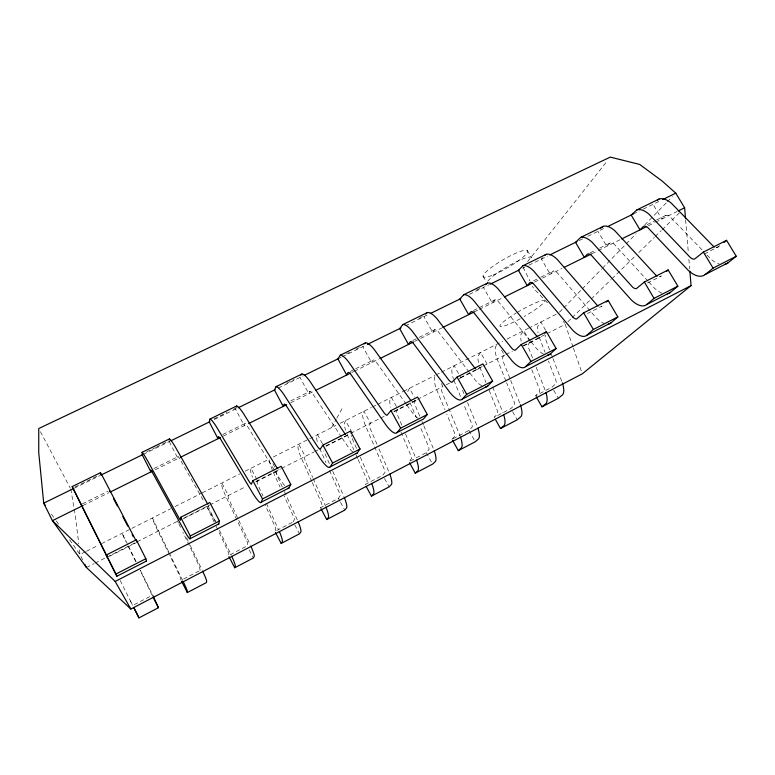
<?xml version="1.0" encoding="UTF-8"?>
<svg xmlns="http://www.w3.org/2000/svg" width="775" height="775" viewBox="0 0 775 775"><rect width="100%" height="100%" fill="white"/><g stroke="black" fill="none" stroke-linecap="round" stroke-linejoin="round"><path stroke-width="0.58" stroke-dasharray="3.88 2.91" d="M208.708 505.426L208.572 506.453A6.83 0.591 63.2 0 0 210.722 511.878L215.353 521.633M200.134 570.371L199.475 566.651L182.968 532.367M407.708 391.608L409.52 388.275L414.431 397.158M257.474 480.665L257.067 481.808A6.762 0.882 63.2 0 0 258.986 487.291L262.967 495.923M269.719 459.837L269.623 461.358A20.867 3.071 63.1 0 0 272.267 469.824M434.94 376.573L434.368 378.142A20.131 5.909 62.9 0 0 436.441 389.166L444.937 409.694M276.694 470.9L276.2 472.091A6.733 0.988 63.1 0 0 278.022 477.594L282.449 487.291M331.593 427.597L336.253 419.159M336.834 418.103L342.666 407.553M293.221 521.914L294.432 519.453A6.433 0.911 62.9 0 0 293.376 516.247L283.999 495.709M326.023 446.303L347.868 435.201L349.137 433.186M312.286 482.496L321.005 501.9A6.394 1.066 62.8 0 1 321.983 505.126L320.453 507.741L338.433 498.383L340.167 495.661A6.365 1.162 62.8 0 0 339.247 492.425L328.939 469.224M394.165 411.68L414.141 401.537L415.536 399.745M416.068 400.113L414.867 401.644A6.539 1.763 62.9 0 0 416.039 407.282L420.157 417.086M527.591 261.64L607.3 160.871M542.645 257.571L541.434 259.053L550.269 274.272L552.759 271.405A8.651 3.584 63.8 0 1 558.407 274.108L596.256 317.915A28.016 12.197 62.9 0 0 604.655 323.63M459.304 379.062L460.708 377.444L459.071 374.519M496.349 345.437L495.37 347.336A19.859 6.917 62.8 0 0 496.92 358.457L506.114 381.562M460.447 378.016L478.543 368.823L480.016 367.185M530.352 342.075L528.618 343.848A6.374 2.364 62.7 0 0 529.277 349.603L532.725 358.428M559.502 312.16L562.873 308.712M563.716 307.849L581.405 289.743M582.248 288.881L601.632 269.051M602.475 268.189L636.178 233.692M644.597 225.07L666.51 202.653M667.352 201.791L672.4 196.608M401.014 432.237L410.798 455.264A6.268 1.54 62.5 0 1 411.525 458.548L408.968 461.668L426.269 452.658L429.021 449.452A6.248 1.637 62.5 0 0 428.352 446.158L420.06 426.453M567.823 321.828L571.282 318.448M572.144 317.605L590.317 299.867M591.18 299.024L611.078 279.591M611.95 278.748L635.306 255.934M638.765 252.563L654.342 237.353M655.204 236.511L661.259 230.592M662.121 229.749L679.433 212.854M451.98 439.28L455.022 435.928A6.21 1.763 62.4 0 0 454.421 432.615L446.739 414.063M453.046 438.728L468.962 430.435L472.188 426.996A6.181 1.86 62.3 0 0 471.636 423.673L463.847 404.637M704.446 254.074L720.692 245.268M199.068 570.923L181.069 580.291L180.129 576.697L169.638 555.142M292.204 522.437L274.892 531.456L275.881 529.102A6.452 0.814 63 0 0 274.776 525.915L265.273 505.329M86.451 567.513L93.998 563.687M95.073 563.134L105.855 557.661M106.94 557.109L136.051 542.326M137.127 541.773L177.029 521.517M184.576 517.681L208.301 505.629M209.744 504.903L246.043 486.468M255.75 481.537L280.55 468.943M281.625 468.391L313.972 451.961M314.669 451.612L318.293 449.771M325.839 445.935L349.564 433.893M350.639 433.341L379.75 418.558M380.835 418.006L384.071 416.369M393.768 411.438L416.417 399.939M417.493 399.387L442.293 386.793M446.09 384.865L449.849 382.957M460.631 377.483L482.195 366.536M483.271 365.984L504.835 355.028M505.92 354.485L512.391 351.201M523.173 345.718L545.813 334.219M546.898 333.676L565.227 324.367L572.987 346.842M109.556 556.256L135.964 542.839M182.832 519.037L209.395 505.542M256.079 481.827L279.649 469.853L279.126 470.096A9.591 1.434 63.3 0 1 278.506 469.669M523.571 345.95L541.163 337.018L539.913 337.629A9.058 3.449 63 0 1 538.857 337.464M587.363 313.546L602.068 306.077L600.664 306.764A8.932 3.885 62.9 0 1 599.521 306.658M647.435 283.03L661.327 275.978L659.777 276.743A8.816 4.301 62.9 0 1 658.547 276.685M85.395 551.81L79.999 554.542L69.537 539.72M86.471 551.267L98.357 545.28M101.651 543.614L130.743 528.928M131.828 528.385L170.703 508.778M175.014 506.598L202.013 492.978M202.217 492.871L239.804 473.903M245.2 471.181L269.109 459.12M273.284 457.017L335.895 425.427M340.196 423.257L371.409 407.505M372.484 406.962L376.786 404.792M377.861 404.25L403.136 391.501M403.688 391.22L434.901 375.468M435.976 374.926L440.588 372.601M441.363 372.213L502.704 341.262M507.005 339.092L528.066 328.464M528.531 328.232L556.508 314.108M83.032 505.494L108.791 492.745M155.271 469.747L179.277 457.87M223.268 436.102L247.603 424.061M290.702 402.729L314.834 390.784M351.705 372.543L353.875 371.467M354.291 371.264L378.81 359.125M414.596 341.417L441.711 327.999M474.242 311.899L478.582 309.748M479.386 309.351L502.442 297.949M534.576 282.042L538.761 279.969M542.558 278.089L562.078 268.431M591.838 253.706L597.864 250.722M598.242 250.528L620.639 239.446M648.346 225.738L654.594 222.648M655.64 222.125L677.03 211.546M719.006 246.673L717.321 247.506A8.699 4.689 62.8 0 1 716.003 247.516M82.247 503.963L108.18 491.137M153.944 468.507L178.095 456.562M222.725 434.494L245.026 423.47M290.751 400.859L310.116 391.288M350.416 371.361L354.601 369.287M355.647 368.764L373.443 359.968M412.755 340.535L418.074 337.9M419.139 337.377L435.085 329.491M473.457 310.513L495.099 299.809M533.52 280.812L539.846 277.683M540.902 277.169L553.553 270.911M590.056 252.853L595.442 250.199M599.743 248.068L610.516 242.74M647.135 224.634L655.534 220.487M656.58 219.964L666.025 215.295M75.136 486.942L97.912 475.772M146.727 451.835L155.397 447.582M156.482 447.049L169.502 440.665M213.977 418.858L226.998 412.484M233.498 409.287L236.753 407.698M286.653 383.228L294.248 379.508M346.309 353.981L349.564 352.383M356.074 349.196L359.329 347.597M418.984 318.351L424.409 315.687M476.48 290.16L481.895 287.496M74.138 488.25L100.207 475.463M143.297 454.324L169.706 441.372M214.229 419.537L237.034 408.347M278.302 388.11L303.287 375.856M337.91 358.873L341.155 357.285M342.24 356.752L366.265 344.962M405.364 325.791L429.253 314.069M469.437 294.364L488.986 284.774M522.65 268.266L524.82 267.201M528.879 265.215L547.625 256.012M579.119 240.57L583.468 238.438M587.808 236.307L605.188 227.782M633.252 214.016L639.501 210.955M643.192 209.143L660.571 200.618M478.543 368.823L477.468 369.346A9.184 2.993 63.1 0 1 476.509 369.123M414.141 401.537L413.23 401.973A9.31 2.509 63.1 0 1 412.377 401.692M347.868 435.201L347.142 435.54A9.445 1.986 63.2 0 1 346.406 435.192M702.053 249.86L671.353 218.114A8.428 4.33 63.9 0 0 665.047 215.876L661.889 219.034L653.044 204.309M707.033 255.014L711.179 259.305A27.27 14.696 62.8 0 0 719.5 264.12M547.47 302.793L533.52 288.281L532.483 286.188M647.997 281.141L615.612 245.743A8.544 3.962 63.9 0 0 609.625 243.282L606.786 246.305L597.942 231.338M648.811 282.022L654.478 288.222A27.638 13.485 62.9 0 0 663.293 293.589M530.449 341.039L499.681 303.209A8.767 3.177 63.7 0 0 494.402 300.264L492.28 302.977L483.445 287.496M531.195 341.959L536.445 348.421A28.404 10.831 63 0 0 544.408 354.485M469.175 372.145L439.386 333.105A8.883 2.751 63.7 0 0 434.484 329.888L432.75 332.436L423.925 316.684M469.902 373.095L474.988 379.76A28.811 9.387 63.1 0 0 482.476 386.212M406.197 404.114L377.454 363.804A9 2.296 63.6 0 0 372.949 360.317L371.622 362.681L362.816 346.657M406.904 405.102L411.806 411.98A29.218 7.857 63.1 0 0 418.8 418.829M51.402 514.028L55.587 519.957M56.284 520.945L59.074 524.898M341.552 437.158L313.807 395.357A9.126 1.821 63.6 0 0 309.738 391.578L308.828 393.758L300.041 377.444M342.211 438.146L346.842 445.112A29.644 6.239 63.2 0 0 353.303 452.377M274.302 469.95L248.387 427.79A9.252 1.318 63.5 0 0 244.764 423.712L244.309 425.688L235.552 409.084M274.941 470.977L279.998 479.202A30.07 4.514 63.2 0 0 285.897 486.913M527.291 250.373L531.272 257.242M563.435 321.267L564.626 323.33M545.648 330.295L540.873 322.003L537.957 325.829A19.666 7.595 62.7 0 0 538.015 332.688M529.761 341.029L523.793 330.615L521.013 334.383A19.743 7.324 62.7 0 0 521.188 341.213M553.718 390.232L558.32 398.263M483.048 276.142L486.409 282.013M501.512 349.961L504.496 355.212L502.878 356.926A6.413 2.228 62.8 0 0 503.643 362.652L510.241 379.256M181.108 461.144L204.116 501.783M487.078 364.047L480.519 352.451L478.107 356.054A19.937 6.636 62.8 0 0 478.543 362.816M512.585 411.68L517.187 419.808M458.529 373.55L454.16 365.752L451.961 369.258A20.053 6.21 62.8 0 0 453.501 379.188M468.962 430.435L475.278 441.76M441.324 383.518L442.961 386.454L441.634 388.043A6.5 1.908 62.9 0 0 442.68 393.71L460.156 436.054M426.269 452.658L432.586 464.118M384.487 478.466L389.069 486.903M352.073 432.615L345.534 420.563L344.284 423.644A20.528 4.388 63 0 0 345.611 430.164M322.458 443.794L317.556 434.678L316.568 437.642A20.654 3.904 63.1 0 0 318.079 444.114M338.433 498.383L340.002 501.318M340.525 502.297L344.72 510.134M272.897 463.712L275.067 467.819M294.791 524.888L299.508 533.81M40.436 431.723L70.234 488.008M256.932 479.628L250.964 468.274L250.577 470.977A20.944 2.722 63.2 0 0 252.543 477.313M249.221 549.921L253.406 557.961M169.25 441.595L177.988 458.509L177.959 456.746A9.377 0.775 63.5 0 1 180.071 459.333M130.413 600.877L132.738 605.449L152.191 595.326L140.101 570.322M120.222 580.543L132.602 605.285M136.177 561.865L122.101 533.297L125.841 541.512M140.401 570.39L153.092 595.965M127.943 545.803L135.867 561.778M82.683 559.947L79.999 554.542L79.457 549.833M523.115 267.288L529.877 280.938M168.718 551.848L152.452 517.981L153.004 520.257A21.38 0.92 63.3 0 0 157.703 530.691L169.115 554.077M169.241 552.904L182.716 580.533M186.533 537.743L189.681 544.263M190.204 545.348L202.265 570.352M177.339 520.722L178.357 522.815M178.86 523.861L180.914 528.114M219.461 530.303L231.289 555.239M214.191 522.108L206.508 505.91L211.207 514.29A30.525 2.683 63.3 0 0 216.506 522.457M216.254 526.458L227.618 550.405A6.52 0.552 63.1 0 1 228.867 553.553L228.441 555.627L247.138 545.9L247.787 543.711A6.491 0.659 63 0 0 246.595 540.543L225.748 496.145A21.08 2.199 63.2 0 1 221.718 485.547L221.834 482.97L228.334 495.457L228.092 496.533A6.801 0.707 63.2 0 0 230.146 501.987L238.264 519.298M238.778 520.374L250.441 545.261M266.455 503.479L278.399 529.373M284.406 491.592L297.668 520.674M273.197 472.052L280.046 487.058M311.802 481.42L301.213 457.831A20.741 3.575 63.1 0 1 297.9 447.068L298.724 444.182L305.243 456.397L304.604 457.667A6.694 1.153 63.1 0 0 306.29 463.198L312.713 477.516M313.207 478.611L325.558 506.153M329.336 463.586L324.948 453.695A6.665 1.259 63.1 0 1 323.737 450.759M332.746 471.278L343.964 496.562M319.707 448.434L325.994 462.588M347.171 434.494L353.817 449.703M356.229 455.216L357.672 458.519M358.157 459.623L366.343 478.359A6.326 1.308 62.7 0 1 367.185 481.614L365.132 484.482L382.772 475.308L385.02 472.333A6.307 1.405 62.6 0 0 384.226 469.069L365.306 425.281A20.45 4.698 63 0 1 362.584 414.402L363.998 411.244L370.537 423.237L369.559 424.661A6.597 1.521 63 0 0 370.944 430.261L377.076 444.482M356.481 448.347L352.654 439.58A6.626 1.414 63 0 1 351.986 438.049M360.307 457.114L370.828 481.236M378.965 448.861L389.35 472.934M401.808 425.146L398.108 416.417A6.558 1.666 63 0 1 396.858 410.789L397.963 409.307L391.423 397.41L389.767 400.675A20.324 5.163 63 0 0 390.784 407.282M405.519 433.874L415.7 457.88M421.978 421.445L423.353 424.71M423.809 425.795L433.864 449.752M410.023 402.583L416.378 417.686M462.539 390.319L463.896 393.652M467.528 402.545L477.516 427.015M453.888 380.312L461.096 397.924M479.802 367.147L485.973 382.482M489.122 390.29L497.211 410.392A6.152 1.986 62.2 0 1 497.695 413.734L494.198 417.299L510.861 408.628L514.542 404.967A6.132 2.063 62.2 0 0 514.106 401.624L506.559 382.676M492.629 386.967L502.868 412.474M510.677 380.36L520.345 404.715M536.174 367.253L545.658 391.54M531.805 369.694L539.206 388.585A6.093 2.189 62.1 0 1 539.574 391.947L535.632 395.734L551.994 387.219L556.111 383.344A6.074 2.277 62 0 0 555.782 379.973L548.477 361.121M549.611 349.787L546.201 340.971A6.345 2.451 62.7 0 1 545.619 335.207M551.306 354.194L552.585 357.498M553.011 358.602L562.369 382.831M539.148 337.028L545.038 352.247M573.374 347.975L581.531 371.574M70.796 489.064L75.311 515.627L78.788 543.953M685.613 219.761L688.384 253.28M688.878 259.267L689.673 268.847M517.342 312.344A25.662 3.536 -29.8 0 1 544.341 300.613A25.662 3.536 -29.8 0 1 524.094 316.578M520.287 318.699A25.662 3.536 -29.8 0 1 500.011 326.343A25.662 3.536 -29.8 0 1 516.382 312.916M351.482 436.645A6.626 1.414 63 0 1 351.172 435.453M487.804 281.199A25.778 4.427 -30.2 0 1 513.04 263.461A25.778 4.427 -30.2 0 1 531.727 258.317M493.268 274.922A25.759 4.592 -30.2 0 0 527.765 251.488A25.759 4.592 -30.2 0 0 495.225 264.692A25.759 4.592 -30.2 0 0 493.268 274.922"/><path stroke-width="1.16" d="M202.779 571.446A20.567 1.211 63.2 0 1 206.663 581.289L206.382 582.587L187.318 592.575L187.376 591.383A20.654 0.862 63.2 0 0 183.239 581.628M190.127 538.673L190.272 535.961L180.691 517.283L209.831 502.5L219.422 521.023L218.802 523.968L190.127 538.673A30.709 1.918 63.3 0 1 183.123 528.608L153.653 474.755A9.436 0.562 63.4 0 0 150.708 470.222L150.941 471.888L142.213 454.857L142.057 452.329L169.463 438.912A29.072 2.412 63.5 0 1 175.508 447.301L206.896 502.587A9.726 0.853 63.3 0 0 207.845 504.118M235.939 406.991L236.627 406.003A28.665 4.078 63.5 0 1 243.631 413.772L276.627 467.238A9.591 1.434 63.3 0 0 277.653 468.691M252.892 480.645L251.352 484.201A9.639 1.211 63.3 0 1 248.978 481.256L216.612 427.064A28.83 3.42 63.5 0 0 209.986 419.052L209.25 421.978L218.007 438.708L218.269 436.809A9.3 1.104 63.5 0 1 221.698 441.023L252.718 493.113A30.254 3.788 63.3 0 0 261.175 502.239L289.007 487.969L290.79 484.462L281.17 466.298L252.892 480.645L262.502 498.955L261.175 502.239M300.884 375.168L301.94 374.005A28.278 5.638 63.6 0 1 309.845 381.174L344.342 432.896A9.445 1.986 63.2 0 0 345.447 434.291M228.964 556.644L234.709 567.755L235.3 566.302A20.441 1.724 63.1 0 0 231.783 556.334M322.952 445.102L320.172 449.248A9.503 1.773 63.2 0 1 317.488 446.516L283.582 394.097A28.433 5.028 63.5 0 0 276.026 386.696L274.457 389.999L283.233 406.42L283.96 404.327A9.174 1.618 63.5 0 1 287.854 408.222L320.327 458.635A29.808 5.561 63.2 0 0 330.15 466.87L357.188 453.007L360.055 448.977L350.407 431.171L322.952 445.102L332.601 463.043L330.15 466.87M169.463 438.912L169.163 439.716M425.601 314.04L427.335 312.567A27.522 8.525 63.7 0 1 436.887 318.632L474.106 367.098A9.184 2.993 63.1 0 0 475.366 368.358M275.416 532.444L281.17 543.42L282.265 541.715A20.247 2.548 63 0 0 279.368 531.543M390.978 410.585L387.025 415.284A9.368 2.306 63.2 0 1 384.051 412.765L348.692 362.051A28.045 6.539 63.6 0 0 340.273 355.221L337.91 358.873L346.706 375.013L347.868 372.727A9.048 2.112 63.6 0 1 352.208 376.321L386.037 425.126A29.382 7.217 63.2 0 0 397.149 432.508L423.412 419.043L427.306 414.528L417.638 397.062L390.978 410.585L400.646 428.188L397.149 432.508M485.508 284.687L487.552 283.059A27.154 9.842 63.7 0 1 497.85 288.62L536.31 335.556A9.058 3.449 63 0 0 537.627 336.757M320.976 508.72L326.74 519.55L328.309 517.603A20.043 3.342 62.8 0 0 326.004 507.247M457.056 377.067L451.99 382.288A9.232 2.8 63.1 0 1 448.735 379.963L412.029 330.867A27.668 7.973 63.6 0 0 402.797 324.589L399.677 328.581L408.493 344.439L410.072 341.969A8.932 2.567 63.6 0 1 414.819 345.282L449.926 392.537A28.966 8.787 63.1 0 0 462.239 399.125L487.766 386.037L492.629 381.067L482.951 363.921L457.056 377.067L466.724 394.339L462.239 399.125M600.712 228.228L603.337 226.339A26.466 12.284 63.9 0 1 615.021 230.94L655.718 275.009A8.816 4.301 62.9 0 0 657.152 276.094M366.284 486.603L371.428 496.145L373.472 493.966A19.85 4.107 62.7 0 0 371.729 483.426M521.255 344.488L515.143 350.213A9.106 3.274 63 0 1 511.636 348.062L473.661 300.526A27.299 9.329 63.7 0 0 463.653 294.771L459.827 299.082L468.652 314.66L470.628 312.025A8.816 3.013 63.7 0 1 475.763 315.076L512.062 360.85A28.568 10.269 63 0 0 525.518 366.682L550.337 353.952L556.111 348.547L546.423 331.719L521.255 344.488L530.943 361.441L525.518 366.682M544.922 333.231L546.423 331.719M409.549 462.714L415.274 473.176L417.764 470.774A19.656 4.844 62.5 0 0 416.562 460.059M583.662 312.829L576.571 319.009A8.98 3.72 63 0 1 572.812 317.043L533.655 270.988A26.941 10.608 63.8 0 0 522.922 265.738L518.417 270.339L527.252 285.665L529.596 282.856A8.699 3.42 63.8 0 1 535.099 285.655L572.522 330.014A28.171 11.664 63 0 0 587.053 335.12L611.194 322.739L617.83 316.927L608.133 300.409L583.662 312.829L593.35 329.472L587.053 335.12M606.399 302.027L608.133 300.409M644.345 282.032L636.323 288.649A8.864 4.137 62.9 0 1 632.352 286.857L592.081 242.226A26.602 11.819 63.8 0 0 580.659 237.45L575.515 242.343L584.36 257.407L587.053 254.442A8.583 3.817 63.8 0 1 592.904 257L631.373 300.002A27.793 12.981 62.9 0 0 646.912 304.42L670.404 292.378L677.854 286.178L668.157 269.952L644.345 282.032L654.042 298.375L646.912 304.42M452.561 440.307L458.296 450.653L461.212 448.028A19.472 5.541 62.4 0 0 460.534 437.148M666.452 271.463L668.157 269.952M703.39 252.078L694.487 259.112A8.738 4.534 62.8 0 1 690.292 257.474L648.985 214.21A26.263 12.962 63.9 0 0 636.924 209.88L631.17 215.043L640.014 229.855L643.047 226.755A8.477 4.185 63.9 0 1 649.227 229.08L688.684 270.785A27.416 14.221 62.8 0 0 705.163 274.553L728.035 262.822L736.25 256.263L726.562 240.328L703.39 252.078L713.077 268.131L705.163 274.553M495.351 419.343L500.514 428.536L503.847 425.717A19.288 6.219 62.2 0 0 503.672 414.673M724.044 242.439L726.562 240.328M689.866 271.24L691.058 285.607L582.306 373.821L130.849 609.053L86.451 567.513L52.409 520.655L43.729 503.159L38.75 452.745L38.75 428.536L610.283 157.112L639.656 164.426L662.073 180.972L675.771 193.159L684.616 207.787L685.507 218.56M536.203 396.742L541.958 406.836L545.687 403.814A19.113 6.878 62.1 0 0 545.997 392.625M364.26 343.848L365.49 342.87A27.89 7.12 63.6 0 1 374.238 349.467L410.14 399.532A9.31 2.509 63.1 0 0 411.331 400.849M544.864 255.227L546.201 254.326A26.805 11.102 63.8 0 1 557.206 259.392L596.827 304.866A8.932 3.885 62.9 0 0 598.203 306.018M657.384 200.095L659.031 199.049A26.127 13.408 63.9 0 1 671.344 203.205L713.048 245.937A8.699 4.689 62.8 0 0 714.54 246.973M133.658 607.387L138.977 617.888L158.429 607.707L153.092 595.965M234.709 567.755L253.406 557.961L254.19 556.402A20.363 2.054 63 0 0 250.935 546.356M281.17 543.42L299.508 533.81L300.797 532.008A20.16 2.868 62.9 0 0 298.133 521.769M326.74 519.55L344.72 510.134L346.483 508.09A19.966 3.652 62.8 0 0 344.4 497.657M371.428 496.145L389.069 486.903L391.288 484.637A19.772 4.408 62.6 0 0 389.767 474.019M415.274 473.176L432.586 464.118L435.24 461.629A19.588 5.125 62.5 0 0 434.252 450.847M458.296 450.653L475.278 441.76L478.369 439.057A19.404 5.822 62.3 0 0 477.894 428.11M500.514 428.536L517.187 419.808L520.674 416.902A19.22 6.491 62.2 0 0 520.345 404.715M541.958 406.836L558.32 398.263L562.204 395.163A19.046 7.13 62 0 0 562.369 382.831M82.77 505.629L52.409 520.655L115.175 581.444L691.058 285.607M115.795 574.11L145.855 558.707L136.303 539.807L106.253 555.045L116.909 576.222L146.465 561.061L145.855 558.707M190.272 535.961L219.422 521.023M262.502 498.955L290.79 484.462M332.601 463.043L360.055 448.977M400.646 428.188L427.306 414.528M466.724 394.339L492.629 381.067M530.943 361.441L556.111 348.547M593.35 329.472L617.83 316.927M654.042 298.375L677.854 286.178M713.077 268.131L736.25 256.263M110.961 491.679L152.171 471.278M180.362 457.327L220.487 437.478M248.688 423.518L286.643 404.734M315.919 390.251L350.62 373.075M379.895 358.583L413.521 341.949M442.796 327.457L474.242 311.899M504.603 296.873L532.803 282.914M564.248 267.356L591.364 253.938M621.724 238.913L646.67 226.571M678.115 211.003L684.616 207.787M106.253 555.045L107.444 557.322L72.182 486.574L100.372 472.76A29.489 0.659 63.4 0 1 105.41 481.808L135.935 540.611M209.986 419.052L236.627 406.003M276.026 386.696L301.94 374.005M340.273 355.221L365.49 342.87M402.797 324.589L427.335 312.567M463.653 294.771L487.552 283.059M522.922 265.738L546.201 254.326M580.659 237.45L603.337 226.339M636.924 209.88L659.031 199.049M73.053 488.783L43.729 503.159L45.124 505.135M101.293 474.93L142.561 454.692M170.791 440.839L209.889 421.668M238.119 407.815L275.048 389.709M304.372 375.323L338.036 358.815M367.36 344.429L401.024 327.922M430.338 313.536L460.747 298.627M490.071 284.241L519.395 269.865M549.804 254.946L576.949 241.635M607.358 226.717L633.252 214.016M662.741 199.553L675.771 193.159M136.923 542.326L136.303 539.807M81.22 504.583L81.927 506.036L72.182 486.574M115.175 581.444L130.849 609.053M109.556 491.069L110.118 492.086M113.528 498.635L117.364 506.027M122.837 516.596L127.768 526.109M132.157 534.556L133.252 536.668M181.592 581.318L187.318 592.575M153.227 597.389L158.429 607.707M133.775 607.523L138.977 617.888M82.683 507.557L116.909 576.222M84.833 564.268L86.451 567.513M101.089 475.027L100.372 472.76M180.691 517.283L180.478 520.209A9.784 0.61 63.3 0 1 178.434 517.032L147.715 460.989A29.237 1.724 63.4 0 0 142.057 452.329M487.766 386.037A28.811 9.387 63.1 0 1 485.508 387.006M611.194 322.739A28.016 12.197 62.9 0 1 608.288 324.047M550.337 353.952A28.404 10.831 63 0 1 547.741 355.095M670.404 292.378A27.638 13.485 62.9 0 1 667.197 293.841M289.007 487.969A30.07 4.514 63.2 0 1 287.883 488.347M357.188 453.007A29.644 6.239 63.2 0 1 355.657 453.588M728.035 262.822A27.27 14.696 62.8 0 1 724.548 264.43M146.465 561.061A30.981 0.736 63.4 0 1 146.213 560.993M218.802 523.968A30.525 2.683 63.3 0 1 218.095 524.132"/></g></svg>
